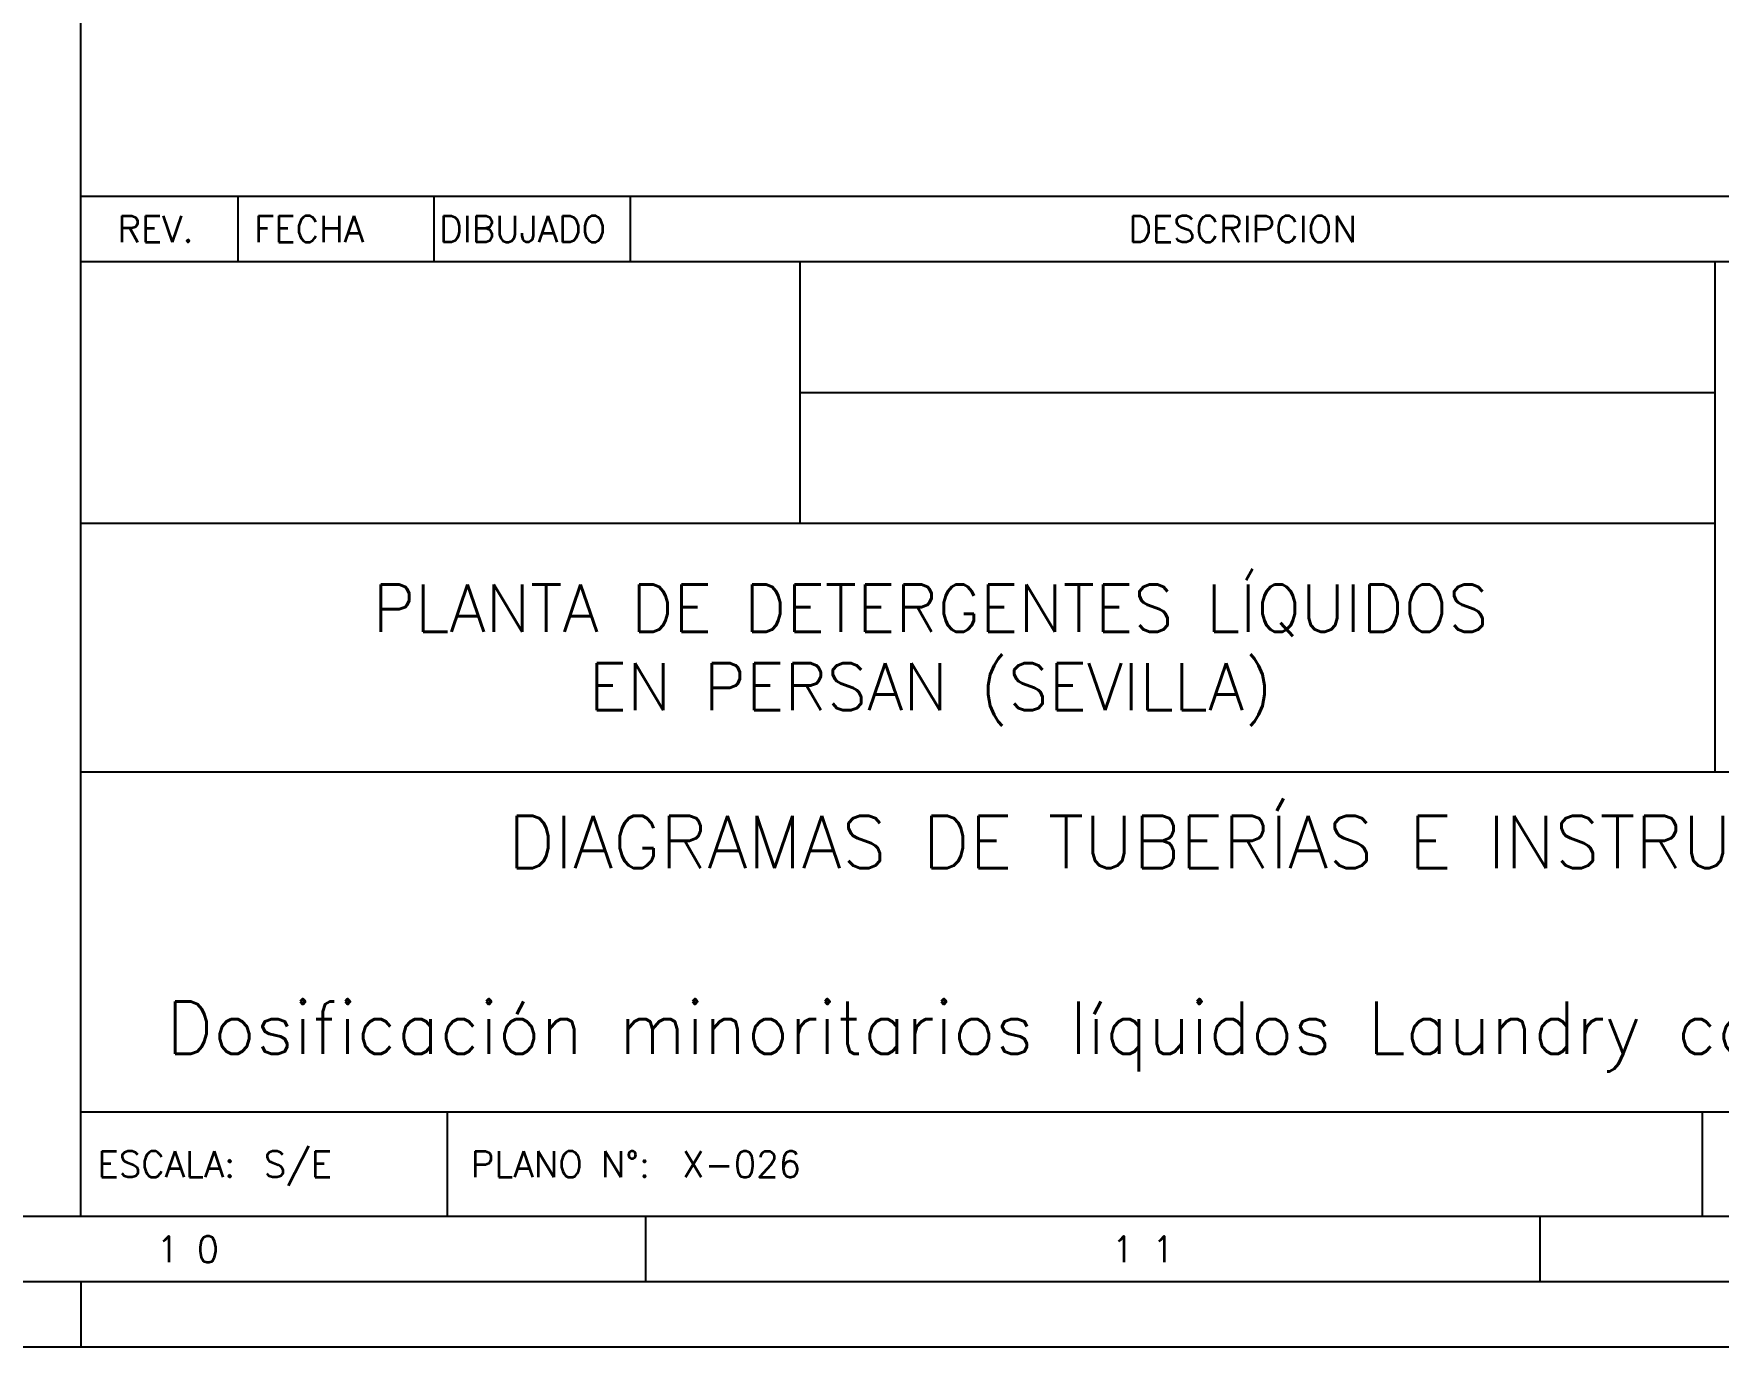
# Model space of a CAD drawing. Header units: millimetres. Extents: x -1069 to -649, y 34 to 330.
# Drawn here: x -746.1 to -681.8, y 33.8 to 84 of the extents above; entities that cross this region are included whole.
import ezdxf

# ---------------------------------------------------------------- set-up
doc = ezdxf.new("R2010")
doc.units = ezdxf.units.MM
doc.layers.add('CAJETIN', color=1, linetype='Continuous')
doc.layers.add('FORMATO', color=7, linetype='Continuous')
doc.styles.add('PY', font='ROMANS.shx')

# ---------------------------------------------------------------- blocks, each defined once
blk = doc.blocks.new('MARCO-A1')
at = {"layer": 'FORMATO', "color": 5}
for p, q in [((694.17, 10), (694.17, 5)), ((762.58, 10), (762.58, 5))]:
    blk.add_line(p, q, dxfattribs=at)
at = {"layer": 'FORMATO', "color": 1, "linetype": 'Continuous'}
blk.add_line((651, 5), (651, 0), dxfattribs=at)
at = {"layer": 'FORMATO', "color": 1}
blk.add_lwpolyline([(0, 594), (841, 594), (841, 0), (0, 0)], close=True, dxfattribs=at)
at = {"layer": 'FORMATO', "color": 5}
blk.add_lwpolyline([(5, 589), (836, 589), (836, 5), (5, 5)], close=True, dxfattribs=at)
at = {"layer": 'FORMATO', "color": 8, "linetype": 'Continuous'}
blk.add_lwpolyline([(10, 584), (831, 584), (831, 10), (10, 10)], close=True, dxfattribs=at)
at = {"layer": 'FORMATO', "color": 1, "style": 'PY'}
for s, p in [('1 0', (656.77, 6.5)), ('1 1', (729.83, 6.5))]:
    blk.add_text(s, height=2, dxfattribs=at).set_placement(p)

msp = doc.modelspace()

# ---------------------------------------------------------------- linework, layer by layer
at = {"layer": 'CAJETIN', "color": 8, "linetype": 'Continuous'}
for p, q in [((-744.3, 38.837), (-744.3, 325.498)), ((-744.3, 38.837), (-744.3, 81.449)), ((-744.3, 38.837), (-744.3, 81.449)), ((-744.3, 75.294), (-654.406, 75.294)), ((-716.832, 65.306), (-716.832, 75.294)), ((-681.874, 55.817), (-681.874, 75.294)), ((-716.832, 70.3), (-681.874, 70.3)), ((-744.3, 65.306), (-681.874, 65.306)), ((-744.3, 55.817), (-654.406, 55.817)), ((-744.3, 42.832), (-654.406, 42.832)), ((-744.3, 42.832), (-654.406, 42.832)), ((-730.316, 42.832), (-730.316, 38.837)), ((-730.316, 42.832), (-730.316, 38.837))]:
    msp.add_line(p, q, dxfattribs=at)
at = {"layer": 'CAJETIN', "color": 5}
for p, q in [((-744.3, 77.791), (-654.406, 77.791)), ((-738.307, 77.791), (-738.307, 75.294)), ((-730.816, 77.791), (-730.816, 75.294)), ((-723.325, 77.791), (-723.325, 75.294))]:
    msp.add_line(p, q, dxfattribs=at)
at = {"layer": 'CAJETIN', "color": 8}
msp.add_line((-682.373, 42.832), (-682.373, 38.837), dxfattribs=at)
msp.add_line((-682.373, 42.832), (-682.373, 38.837), dxfattribs=at)

# ---------------------------------------------------------------- block references
at = {"xscale": 0.499409123998651, "yscale": 0.499409123998651, "zscale": 0.499409123998651}
msp.add_blockref('MARCO-A1', (-1069.415, 33.843), dxfattribs=at)

# ---------------------------------------------------------------- texts
at = {"layer": 'CAJETIN', "color": 1, "style": 'PY'}
for s, height, p in [('REV.', 0.9988, (-742.908, 76.043)), ('FECHA', 0.9988, (-737.686, 76.043)), ('DIBUJADO', 0.9988, (-730.619, 76.043)), ('DESCRIPCION', 0.99882, (-704.297, 76.043)), ('X-026', 0.9988, (-721.332, 40.335))]:
    msp.add_text(s, height=height, dxfattribs=at).set_placement(p)
at = {"layer": 'CAJETIN', "color": 5, "attachment_point": 5, "style": 'PY'}
for s, insert, char_height, width in [('PLANTA DE DETERGENTES LÍQUIDOS\\PEN PERSAN (SEVILLA)', (-711.845, 60.264), 1.79787, 79.06835), ('DIAGRAMAS DE TUBERÍAS E INSTRUMENTOS', (-699.353, 53.136), 1.99764, 88.63238), ('Dosificación minoritarios líquidos Laundry caps R-43/44/45', (-699.353, 45.71), 1.99764, 88.63238)]:
    msp.add_mtext(s, dxfattribs=dict(at, insert=insert, char_height=char_height, width=width))
at = {"layer": 'FORMATO', "color": 1, "style": 'PY'}
for s, height, p in [('ESCALA:', 0.9988, (-743.667, 40.335)), ('S/E', 0.9988, (-737.319, 40.335)), ('PLANO N%%D:', 0.99882, (-729.408, 40.335))]:
    msp.add_text(s, height=height, dxfattribs=at).set_placement(p)

doc.saveas('drawing.dxf')
